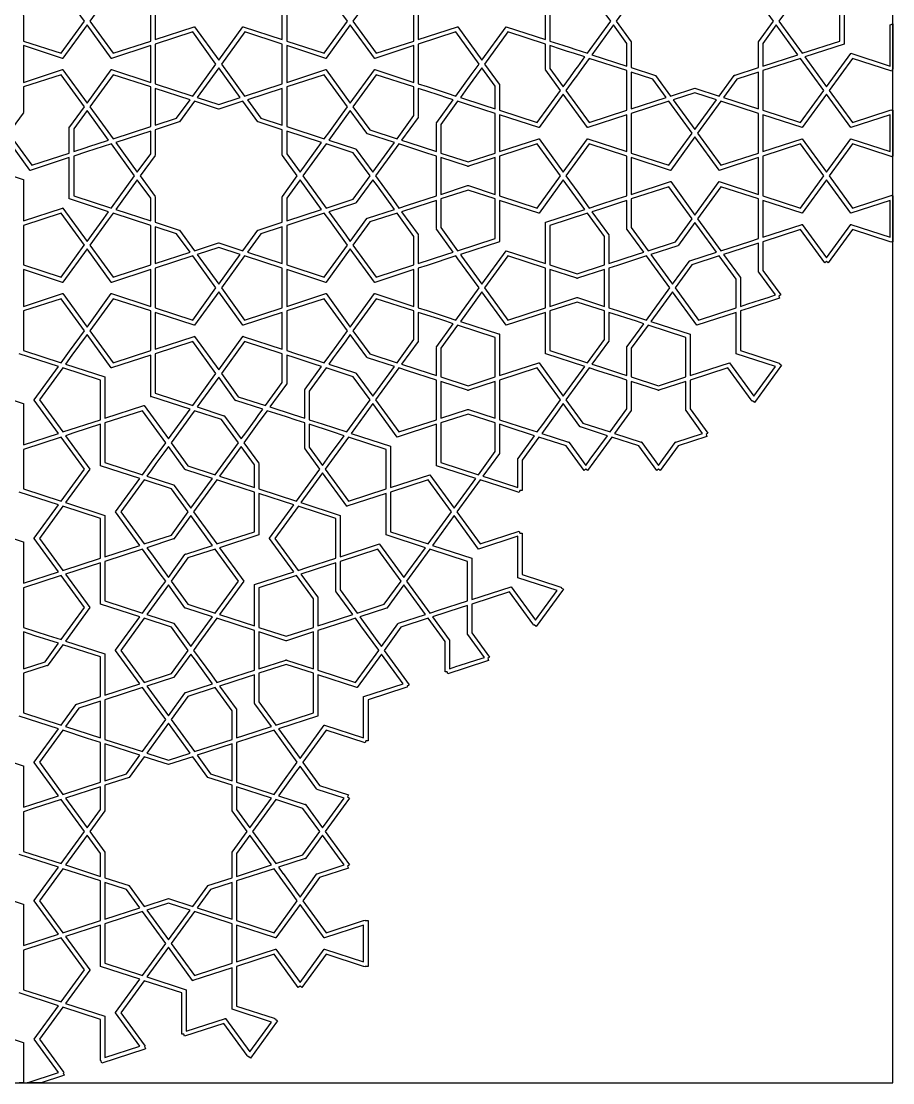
# Model space of a CAD drawing. Header units: millimetres. Extents: x -350 to 350, y -350 to 350.
# Drawn here: x 50.6 to 350, y -350 to 14.7 of the extents above; entities that cross this region are included whole.
import ezdxf

# ---------------------------------------------------------------- set-up
doc = ezdxf.new("R2010")
doc.units = ezdxf.units.MM
for name, color, linetype, true_color in [('canvas_boundary', 7, 'Continuous', 0x505050), ('strapwork_inner', 7, 'Continuous', 0xff8000), ('strapwork_outer', 7, 'Continuous', 0xff0000)]:
    doc.layers.add(name, color=color, linetype=linetype, true_color=true_color)

msp = doc.modelspace()

# ---------------------------------------------------------------- linework, layer by layer
at = {"layer": 'canvas_boundary'}
msp.add_lwpolyline([(-350, -350), (350, -350), (350, 350), (-350, 350)], close=True, dxfattribs=at)
at = {"layer": 'strapwork_inner', "true_color": 0xff8000}
for points in [[(51.19, 16.85), (51.31, 16.85), (51.31, 16.67), (51.42, 16.53), (51.31, 16.46), (51.31, 7.9), (51.31, 7.9), (51.31, 7.89), (64.25, 3.69), (72.25, 14.69), (67.21, 21.62), (67.09, 21.62), (67.09, 21.8), (66.98, 21.94), (67.09, 22.01), (67.09, 30.58), (54.15, 34.78), (46.15, 23.78), (46.16, 23.77), (46.16, 23.77)], [(95.04, 7.89), (95.04, 7.9), (95.04, 7.9), (95.04, 21.5), (82.1, 25.7), (79.37, 21.94), (74.1, 14.69), (82.1, 3.69)], [(141.76, 21.5), (141.76, 21.49), (141.76, 7.89), (154.7, 3.69), (162.7, 14.69), (154.7, 25.7)], [(185.49, 21.49), (185.49, 21.5), (172.55, 25.7), (164.55, 14.69), (172.55, 3.69), (185.49, 7.89), (185.49, 7.9)], [(239.14, 5.64), (240.73, 5.12), (245.15, 3.69), (253.15, 14.69), (245.15, 25.7), (235.21, 22.47), (232.21, 21.5), (232.21, 7.89), (236.64, 6.45)], [(318.9, 3.69), (331.84, 7.89), (331.84, 21.5), (327.34, 22.96), (318.9, 25.7), (310.91, 14.69), (318.9, 3.7)], [(64.79, 1.93), (51.31, 6.31), (51.31, -6.31), (64.79, -1.94), (64.82, -1.92), (64.82, -1.92), (64.84, -1.92), (64.85, -1.95), (73.18, -13.42), (81.51, -1.95), (81.52, -1.92), (81.53, -1.92), (81.53, -1.92), (81.56, -1.93), (95.04, -6.31), (95.04, 6.31), (81.56, 1.93), (81.53, 1.92), (81.53, 1.92), (81.52, 1.92), (81.51, 1.95), (73.18, 13.42), (64.84, 1.95), (64.83, 1.92), (64.82, 1.92), (64.82, 1.92)], [(109.48, 11.01), (96.54, 6.8), (96.54, 6.79), (96.54, 6.79), (96.54, -6.8), (109.48, -11.01), (117.47, 0)], [(127.32, -11.01), (140.26, -6.8), (140.26, 6.8), (127.33, 11.01), (119.33, 0)], [(163.63, 13.42), (155.3, 1.95), (155.29, 1.92), (155.28, 1.92), (155.27, 1.92), (155.24, 1.93), (141.76, 6.31), (141.76, -6.32), (155.24, -1.93), (155.27, -1.92), (155.28, -1.92), (155.29, -1.92), (155.29, -1.95), (163.63, -13.42), (171.96, -1.95), (171.97, -1.92), (171.98, -1.93), (171.98, -1.92), (172.01, -1.94), (185.49, -6.32), (185.49, 6.31), (172.01, 1.93), (171.98, 1.92), (171.98, 1.92), (171.97, 1.92), (171.96, 1.95)], [(186.99, -6.8), (189.98, -7.78), (194.79, -9.34), (196.93, -10.03), (199.93, -11.01), (205.19, -3.76), (207.92, 0), (199.93, 11.01), (186.99, 6.8), (186.99, 6.79)], [(230.71, -2.15), (230.71, -1.98), (230.61, -1.84), (230.71, -1.76), (230.71, 6.79), (230.71, 6.8), (217.78, 11.01), (209.78, 0), (214.81, -6.93), (214.94, -6.93), (214.94, -7.1), (215.04, -7.25), (214.94, -7.32), (214.94, -15.89), (227.88, -20.09), (235.88, -9.08), (230.84, -2.15)], [(246.65, 3.2), (258.67, -0.7), (258.67, 7.1), (254.08, 13.42)], [(305.39, 7.1), (305.39, -0.7), (317.4, 3.2), (309.98, 13.42)], [(236.17, 5.03), (232.21, 6.31), (232.21, -1.49), (236.8, -7.81), (239.25, -4.44), (241.16, -1.82), (241.78, -0.96), (244.23, 2.41), (240.27, 3.7), (238.27, 4.35)], [(245.73, -20.09), (258.67, -15.89), (258.67, -2.28), (245.73, 1.92), (242.99, -1.84), (241.32, -4.14), (240.46, -5.32), (237.73, -9.08)], [(326.33, -9.08), (318.33, 1.92), (305.39, -2.28), (305.39, -15.89), (318.33, -20.09)], [(125.82, -11.49), (118.4, -1.28), (110.98, -11.49), (118.4, -13.91)], [(213.44, -7.59), (208.85, -1.28), (203.87, -8.13), (201.43, -11.49), (209.48, -14.11), (213.44, -15.4)], [(260.17, -15.4), (272.18, -11.49), (267.59, -5.18), (260.17, -2.77)], [(296.47, -5.18), (291.88, -11.49), (303.89, -15.4), (303.89, -2.77)], [(51.31, -16.67), (51.31, -16.85), (51.19, -16.85), (46.16, -23.77), (46.16, -23.77), (46.15, -23.78), (54.15, -34.78), (67.09, -30.58), (67.09, -22.01), (66.98, -21.94), (67.09, -21.8), (67.09, -21.62), (67.21, -21.62), (72.25, -14.69), (64.25, -3.69), (51.31, -7.89), (51.31, -16.46), (51.42, -16.53)], [(95.04, -21.5), (95.04, -7.89), (82.1, -3.69), (74.1, -14.69), (79.37, -21.94), (82.1, -25.7)], [(156.55, -23.15), (156.55, -23.15), (156.77, -22.86), (160.85, -17.24), (160.85, -17.24), (162.7, -14.69), (154.7, -3.69), (141.76, -7.89), (141.76, -7.9), (141.76, -7.9), (141.76, -21.5), (154.7, -25.7)], [(185.49, -7.9), (185.49, -7.89), (172.55, -3.69), (164.55, -14.69), (170.34, -22.66), (179.7, -25.7), (185.49, -17.74)], [(96.54, -8.38), (96.54, -21.01), (103.96, -18.6), (108.55, -12.28)], [(128.25, -12.28), (132.84, -18.6), (140.26, -21.01), (140.26, -8.38)], [(193.21, -20.12), (193.3, -20.12), (199, -12.28), (196.47, -11.46), (194.55, -10.84), (189.52, -9.2), (186.99, -8.38), (186.99, -18.07), (187.06, -18.12), (186.99, -18.22), (186.99, -18.35), (186.9, -18.35), (181.2, -26.19), (183.73, -27.01), (183.73, -27.01), (193.21, -30.09), (193.21, -20.4), (193.14, -20.35), (193.21, -20.25)], [(245.13, -21.83), (236.8, -10.36), (228.47, -21.83), (228.46, -21.86), (228.45, -21.85), (228.45, -21.86), (228.42, -21.84), (214.94, -17.46), (214.94, -30.09), (228.42, -25.71), (228.45, -25.69), (228.45, -25.7), (228.46, -25.7), (228.47, -25.73), (236.8, -37.19), (245.13, -25.73), (245.14, -25.7), (245.15, -25.7), (245.16, -25.69), (245.18, -25.71), (258.67, -30.09), (258.67, -27.06), (258.67, -17.46), (245.19, -21.84), (245.16, -21.86), (245.15, -21.85), (245.14, -21.86)], [(282.03, -9.87), (274.6, -12.28), (282.03, -22.5), (289.45, -12.28)], [(335.59, -25.7), (335.6, -25.7), (335.61, -25.69), (335.64, -25.71), (349.12, -30.09), (349.12, -17.46), (335.64, -21.84), (335.61, -21.86), (335.6, -21.85), (335.59, -21.86), (335.58, -21.83), (327.25, -10.36), (318.92, -21.83), (318.91, -21.86), (318.9, -21.85), (318.9, -21.86), (318.87, -21.84), (305.39, -17.46), (305.39, -30.09), (318.87, -25.71), (318.9, -25.69), (318.9, -25.7), (318.91, -25.7), (318.92, -25.73), (327.25, -37.2), (335.58, -25.73)], [(104.9, -19.86), (104.85, -19.82), (104.87, -19.88), (96.54, -22.59), (96.54, -31.35), (96.48, -31.35), (96.53, -31.38), (91.38, -38.47), (96.53, -45.56), (96.48, -45.59), (96.54, -45.59), (96.54, -54.35), (104.87, -57.06), (104.85, -57.12), (104.9, -57.08), (110.05, -64.17), (118.38, -61.46), (118.4, -61.52), (118.42, -61.46), (126.75, -64.17), (131.9, -57.08), (131.95, -57.12), (131.93, -57.06), (140.26, -54.35), (140.26, -45.59), (140.33, -45.59), (140.28, -45.56), (145.42, -38.47), (140.28, -31.38), (140.32, -31.35), (140.26, -31.35), (140.26, -22.59), (131.93, -19.88), (131.95, -19.82), (131.9, -19.86), (126.75, -12.77), (118.42, -15.48), (118.4, -15.42), (118.38, -15.48), (110.05, -12.77)], [(213.44, -30.58), (213.44, -16.97), (204.92, -14.21), (200.5, -12.77), (194.71, -20.73), (194.71, -30.58), (204.08, -33.62)], [(260.17, -16.97), (260.17, -27.06), (260.17, -30.58), (273.1, -34.78), (281.1, -23.78), (273.1, -12.77)], [(290.95, -34.78), (303.89, -30.58), (303.89, -30.57), (303.89, -30.57), (303.89, -16.97), (290.95, -12.77), (282.96, -23.78)], [(73.18, -15.97), (68.59, -22.29), (68.59, -30.09), (72.55, -28.8), (74.19, -28.27), (76.64, -27.47), (80.6, -26.19), (75.62, -19.34)], [(163.63, -15.97), (157.98, -23.74), (156.2, -26.19), (165.42, -29.18), (165.49, -29.13), (165.57, -29.23), (165.68, -29.27), (165.65, -29.35), (171.35, -37.19), (177.21, -29.13), (177.21, -29.13), (178.78, -26.98), (169.56, -23.98), (169.48, -24.04), (169.41, -23.94), (169.3, -23.9), (169.32, -23.81)], [(90.45, -37.19), (95.04, -30.88), (95.04, -23.07), (83.03, -26.98)], [(141.76, -23.07), (141.76, -30.88), (146.35, -37.19), (153.78, -26.98)], [(273.69, -40.39), (273.7, -40.42), (282.03, -51.89), (290.36, -40.42), (290.37, -40.39), (290.38, -40.4), (290.38, -40.39), (290.41, -40.41), (303.89, -44.79), (303.89, -32.16), (290.41, -36.54), (290.39, -36.56), (290.38, -36.55), (290.37, -36.55), (290.36, -36.52), (282.03, -25.05), (273.7, -36.52), (273.69, -36.55), (273.68, -36.55), (273.67, -36.56), (273.65, -36.54), (260.17, -32.16), (260.17, -35.19), (260.17, -44.79), (273.64, -40.41), (273.67, -40.39), (273.68, -40.4)], [(81.53, -49.47), (89.52, -38.47), (81.53, -27.46), (73.01, -30.23), (68.59, -31.67), (68.59, -45.27), (81.53, -49.48)], [(164.64, -46.44), (170.42, -38.47), (164.64, -30.51), (155.28, -27.46), (147.28, -38.47), (155.28, -49.48)], [(193.21, -45.27), (193.21, -42.12), (193.21, -42.12), (193.21, -35.19), (193.21, -34.82), (193.21, -34.82), (193.21, -31.67), (190.22, -30.7), (190.22, -30.7), (180.28, -27.46), (174.13, -35.92), (174.13, -35.92), (172.28, -38.47), (178.42, -46.93), (180.28, -49.48), (183.27, -48.5)], [(227.88, -49.48), (235.88, -38.47), (227.88, -27.46), (214.94, -31.67), (214.94, -31.68), (214.94, -31.68), (214.94, -42.12), (214.94, -42.12), (214.94, -45.27)], [(248.72, -48.5), (255.67, -46.25), (258.66, -45.27), (258.67, -35.19), (258.67, -31.67), (245.73, -27.46), (237.73, -38.47), (241.8, -44.08), (245.73, -49.48)], [(305.39, -31.68), (305.39, -31.68), (305.39, -45.27), (318.33, -49.48), (326.33, -38.47), (318.33, -27.46), (305.39, -31.67)], [(203.93, -35.15), (194.71, -32.16), (194.71, -35.19), (194.71, -44.79), (203.93, -41.79), (203.96, -41.71), (204.08, -41.74), (204.19, -41.71), (204.22, -41.79), (213.44, -44.79), (213.44, -34.82), (213.44, -34.82), (213.44, -32.16), (204.22, -35.15), (204.19, -35.24), (204.08, -35.2), (203.96, -35.24)], [(90.45, -39.75), (83.03, -49.96), (95.04, -53.87), (95.04, -46.06)], [(146.35, -39.75), (141.76, -46.06), (141.76, -53.87), (153.78, -49.96)], [(165.49, -47.81), (165.42, -47.76), (156.2, -50.75), (162.06, -58.82), (163.63, -60.97), (169.32, -53.13), (169.3, -53.04), (169.41, -53.01), (169.49, -52.91), (169.56, -52.96), (178.78, -49.96), (172.92, -41.9), (171.35, -39.75), (165.65, -47.59), (165.68, -47.67), (165.57, -47.71)], [(217.19, -64.17), (217.2, -64.17), (217.21, -64.16), (217.23, -64.18), (230.71, -68.56), (230.71, -54.39), (230.7, -54.36), (230.71, -54.35), (230.71, -54.34), (230.75, -54.34), (244.23, -49.96), (236.8, -39.75), (228.47, -51.21), (228.46, -51.24), (228.45, -51.24), (228.45, -51.25), (228.42, -51.23), (214.94, -46.85), (214.94, -61.02), (214.95, -61.05), (214.94, -61.06), (214.94, -61.07), (214.91, -61.07), (201.43, -65.45), (201.83, -66.01), (208.85, -75.67), (217.18, -64.2)], [(335.61, -55.08), (335.64, -55.1), (349.12, -59.48), (349.12, -46.85), (335.64, -51.23), (335.61, -51.25), (335.6, -51.24), (335.59, -51.24), (335.59, -51.22), (327.25, -39.75), (318.92, -51.21), (318.91, -51.24), (318.9, -51.24), (318.9, -51.25), (318.87, -51.23), (305.39, -46.85), (305.39, -59.48), (318.87, -55.1), (318.9, -55.08), (318.9, -55.09), (318.91, -55.09), (318.92, -55.12), (327.25, -66.58), (335.58, -55.12), (335.59, -55.09), (335.6, -55.09)], [(200.5, -64.17), (213.44, -59.97), (213.44, -46.36), (204.08, -43.32), (194.71, -46.36), (194.71, -56.21), (200.49, -64.16)], [(281.1, -53.17), (273.1, -42.16), (260.17, -46.36), (260.17, -56.21), (265.95, -64.17), (275.31, -61.13)], [(290.95, -64.17), (300.89, -60.94), (303.89, -59.97), (303.89, -46.36), (290.95, -42.16), (282.95, -53.17), (289.1, -61.62)], [(193.3, -56.82), (193.21, -56.82), (193.21, -56.69), (193.14, -56.6), (193.21, -56.54), (193.21, -46.85), (190.68, -47.67), (181.2, -50.75), (186.9, -58.59), (186.99, -58.59), (186.99, -58.72), (187.06, -58.82), (186.99, -58.87), (186.99, -68.56), (196.47, -65.48), (199, -64.66)], [(252.44, -58.72), (252.51, -58.82), (252.44, -58.87), (252.44, -68.56), (261.92, -65.48), (264.45, -64.66), (258.75, -56.82), (258.67, -56.82), (258.67, -56.69), (258.59, -56.6), (258.67, -56.54), (258.67, -46.85), (256.13, -47.67), (249.19, -49.93), (246.65, -50.75), (252.35, -58.59), (252.44, -58.59)], [(51.31, -69.05), (64.25, -73.25), (72.24, -62.26), (72.25, -62.25), (64.25, -51.24), (51.31, -55.44), (51.31, -64.4), (51.31, -69.04)], [(95.04, -55.44), (82.1, -51.24), (80.39, -53.59), (74.1, -62.25), (82.1, -73.25), (95.04, -69.05)], [(141.76, -69.05), (154.7, -73.25), (162.7, -62.25), (156.55, -53.79), (154.7, -51.24), (141.76, -55.44), (141.76, -69.04)], [(185.49, -59.21), (179.7, -51.24), (170.34, -54.28), (164.55, -62.25), (172.55, -73.25), (185.49, -69.05), (185.49, -69.04)], [(250.94, -59.21), (245.16, -51.25), (245.15, -51.24), (232.21, -55.44), (232.21, -69.05), (241.58, -72.09), (250.94, -69.05)], [(280, -67.82), (279.97, -67.74), (280.09, -67.7), (280.16, -67.6), (280.23, -67.65), (289.45, -64.66), (283.59, -56.6), (282.03, -54.44), (276.33, -62.28), (276.36, -62.37), (276.24, -62.41), (276.17, -62.51), (276.1, -62.45), (266.88, -65.45), (272.74, -73.51), (274.3, -75.67)], [(108.55, -64.66), (103.96, -58.34), (96.54, -55.93), (96.54, -68.56)], [(140.26, -68.56), (140.26, -55.93), (132.84, -58.34), (128.25, -64.66)], [(309.68, -79.35), (303.98, -71.51), (303.89, -71.51), (303.89, -71.39), (303.82, -71.29), (303.89, -71.24), (303.89, -61.54), (294.41, -64.63), (291.88, -65.45), (297.58, -73.29), (297.67, -73.29), (297.67, -73.41), (297.74, -73.51), (297.67, -73.56), (297.67, -83.26), (300.2, -82.43), (304.56, -81.02), (307.14, -80.18)], [(64.79, -75.01), (51.31, -70.63), (51.31, -76.66), (51.31, -83.26), (64.79, -78.88), (64.82, -78.86), (64.82, -78.87), (64.83, -78.86), (64.84, -78.89), (73.18, -90.36), (81.51, -78.89), (81.52, -78.86), (81.53, -78.87), (81.53, -78.86), (81.56, -78.88), (95.04, -83.26), (95.04, -70.63), (81.56, -75.01), (81.53, -75.03), (81.53, -75.02), (81.52, -75.02), (81.51, -74.99), (73.18, -63.52), (64.84, -74.99), (64.83, -75.02), (64.82, -75.02), (64.82, -75.03)], [(118.4, -75.67), (125.82, -65.45), (118.4, -63.04), (110.98, -65.45)], [(155.27, -78.86), (155.28, -78.87), (155.29, -78.86), (155.3, -78.89), (163.63, -90.36), (171.96, -78.89), (171.97, -78.86), (171.98, -78.87), (171.98, -78.86), (172.01, -78.88), (185.49, -83.26), (185.49, -70.63), (172.01, -75.01), (171.98, -75.03), (171.98, -75.02), (171.97, -75.02), (171.96, -74.99), (163.63, -63.52), (155.3, -74.99), (155.29, -75.02), (155.28, -75.02), (155.27, -75.03), (155.24, -75.01), (141.76, -70.63), (141.76, -83.26), (155.24, -78.88)], [(109.48, -87.95), (117.47, -76.94), (109.48, -65.94), (96.54, -70.14), (96.54, -83.74)], [(127.32, -65.94), (119.33, -76.94), (127.32, -87.95), (140.26, -83.74), (140.26, -83.73), (140.26, -70.14)], [(186.99, -70.14), (186.99, -83.74), (189.98, -84.72), (196.93, -86.97), (199.93, -87.95), (207.92, -76.94), (200.62, -66.89), (199.93, -65.94), (189.98, -69.17)], [(230.71, -83.74), (230.71, -80.59), (230.71, -73.29), (230.71, -70.14), (217.78, -65.94), (209.78, -76.93), (209.78, -76.94), (209.78, -76.95), (217.78, -87.95)], [(273.38, -76.94), (267.23, -68.48), (265.38, -65.94), (255.44, -69.17), (252.44, -70.14), (252.44, -73.29), (252.44, -83.74), (255.44, -84.72), (265.38, -87.95)], [(275.23, -76.94), (283.23, -87.95), (296.17, -83.74), (296.17, -73.9), (290.38, -65.94), (281.02, -68.98), (275.24, -76.93)], [(241.69, -80.18), (241.72, -80.26), (250.94, -83.26), (250.94, -80.59), (250.94, -70.63), (241.72, -73.62), (241.69, -73.71), (241.58, -73.67), (241.46, -73.71), (241.43, -73.62), (232.21, -70.63), (232.21, -73.29), (232.21, -80.59), (232.21, -83.26), (241.43, -80.26), (241.46, -80.18), (241.58, -80.21)], [(96.54, -85.32), (96.54, -97.95), (110.02, -93.57), (110.04, -93.55), (110.05, -93.56), (110.06, -93.56), (110.07, -93.59), (118.4, -105.06), (126.73, -93.59), (126.74, -93.56), (126.75, -93.56), (126.76, -93.55), (126.78, -93.57), (140.26, -97.95), (140.26, -85.32), (126.78, -89.7), (126.76, -89.72), (126.75, -89.71), (126.74, -89.71), (126.73, -89.68), (118.4, -78.22), (110.07, -89.68), (110.06, -89.71), (110.05, -89.71), (110.04, -89.72), (110.02, -89.7)], [(214.94, -92.83), (214.95, -92.83), (214.94, -92.86), (214.94, -107.03), (228.42, -102.65), (228.45, -102.63), (228.45, -102.64), (228.46, -102.64), (228.47, -102.67), (236.8, -114.14), (244.23, -103.92), (230.75, -99.54), (230.71, -99.54), (230.71, -99.53), (230.7, -99.53), (230.71, -99.49), (230.71, -85.32), (217.23, -89.7), (217.21, -89.72), (217.2, -89.71), (217.19, -89.71), (217.18, -89.68), (208.85, -78.22), (201.43, -88.44), (214.91, -92.82), (214.94, -92.82)], [(293.9, -102.63), (293.9, -102.64), (293.91, -102.64), (293.92, -102.67), (302.25, -114.14), (309.68, -103.92), (296.2, -99.54), (296.17, -99.54), (296.17, -99.53), (296.16, -99.53), (296.17, -99.49), (296.17, -85.32), (282.69, -89.7), (282.66, -89.72), (282.65, -89.71), (282.64, -89.71), (282.63, -89.68), (274.3, -78.22), (266.88, -88.44), (280.36, -92.82), (280.39, -92.82), (280.39, -92.83), (280.4, -92.83), (280.39, -92.86), (280.39, -107.03), (293.87, -102.65)], [(64.25, -102.64), (67.13, -98.68), (72.25, -91.64), (64.25, -80.63), (51.31, -84.83), (51.31, -84.84), (51.31, -98.44)], [(95.04, -98.44), (95.04, -84.84), (95.04, -84.83), (82.1, -80.63), (74.11, -91.63), (74.1, -91.64), (82.1, -102.64)], [(144.76, -99.41), (151.71, -101.67), (154.7, -102.64), (158.18, -97.86), (162.7, -91.64), (154.7, -80.63), (141.76, -84.83), (141.76, -84.84), (141.76, -98.44)], [(185.49, -84.84), (185.49, -84.83), (172.55, -80.63), (164.55, -91.64), (170.34, -99.6), (179.7, -102.64), (185.49, -94.68)], [(250.94, -94.68), (250.94, -84.83), (241.58, -81.79), (232.21, -84.83), (232.21, -98.44), (245.15, -102.64), (245.16, -102.63)], [(193.14, -97.29), (193.21, -97.19), (193.21, -97.07), (193.3, -97.07), (199, -89.22), (196.47, -88.4), (194.34, -87.71), (189.52, -86.14), (186.99, -85.32), (186.99, -95.01), (187.06, -95.07), (186.99, -95.17), (186.99, -95.29), (186.9, -95.29), (181.2, -103.13), (190.68, -106.21), (193.21, -107.03), (193.21, -97.34)], [(252.35, -95.29), (246.65, -103.13), (249.19, -103.95), (256.13, -106.21), (258.67, -107.03), (258.67, -97.34), (258.59, -97.29), (258.67, -97.19), (258.67, -97.07), (258.75, -97.07), (264.45, -89.22), (261.92, -88.4), (252.44, -85.32), (252.44, -95.01), (252.51, -95.07), (252.44, -95.17), (252.44, -95.29)], [(204.08, -110.56), (213.44, -107.52), (213.44, -93.92), (200.5, -89.71), (200.49, -89.72), (194.71, -97.68), (194.71, -107.52)], [(260.17, -97.68), (260.17, -107.52), (269.53, -110.56), (278.89, -107.52), (278.89, -93.92), (265.95, -89.71)], [(81.51, -104.38), (73.18, -92.91), (67.97, -100.07), (65.75, -103.13), (79.23, -107.51), (79.26, -107.51), (79.26, -107.52), (79.27, -107.52), (79.26, -107.55), (79.26, -121.73), (92.74, -117.35), (92.77, -117.33), (92.78, -117.34), (92.79, -117.33), (92.8, -117.36), (101.13, -128.83), (108.55, -118.61), (95.07, -114.23), (95.04, -114.23), (95.04, -114.22), (95.03, -114.22), (95.04, -114.19), (95.04, -100.02), (81.56, -104.4), (81.53, -104.41), (81.53, -104.41), (81.52, -104.41)], [(163.63, -92.91), (162.06, -95.07), (158.77, -99.59), (157.77, -100.98), (156.2, -103.13), (165.42, -106.13), (165.49, -106.07), (165.57, -106.17), (165.68, -106.21), (165.65, -106.3), (171.35, -114.14), (172.92, -111.98), (178.78, -103.92), (169.56, -100.92), (169.49, -100.98), (169.41, -100.88), (169.3, -100.84), (169.32, -100.75)], [(96.54, -99.53), (96.54, -99.54), (96.54, -113.13), (109.48, -117.34), (115.62, -108.88), (117.47, -106.33), (109.48, -95.32)], [(127.32, -95.32), (119.33, -106.33), (125.11, -114.3), (134.48, -117.34), (140.26, -109.37), (140.26, -99.54), (140.26, -99.53)], [(141.76, -109.71), (141.84, -109.76), (141.76, -109.86), (141.76, -109.98), (141.67, -109.98), (135.98, -117.82), (144.05, -120.45), (147.99, -121.73), (147.99, -112.04), (147.92, -111.98), (147.99, -111.88), (147.99, -111.76), (148.08, -111.76), (153.78, -103.92), (151.24, -103.1), (144.3, -100.84), (141.76, -100.02)], [(64.82, -104.41), (64.82, -104.41), (56.83, -115.41), (64.82, -126.42), (64.83, -126.42), (77.76, -122.22), (77.76, -108.61)], [(149.49, -112.37), (149.49, -122.22), (153.91, -123.65), (162.43, -126.42), (170.42, -115.41), (164.64, -107.45), (155.28, -104.41)], [(193.21, -111.76), (193.21, -108.61), (183.27, -105.38), (180.28, -104.41), (178.42, -106.95), (172.28, -115.41), (180.28, -126.42), (193.21, -122.22)], [(214.94, -108.61), (214.94, -111.76), (214.94, -122.22), (224.88, -125.45), (227.88, -126.42), (229.73, -123.87), (235.87, -115.42), (235.88, -115.41), (227.88, -104.41)], [(252.88, -126.42), (258.67, -118.45), (258.67, -108.61), (255.67, -107.64), (248.72, -105.38), (245.73, -104.41), (237.73, -115.41), (243.52, -123.38)], [(120.34, -120.87), (120.46, -120.91), (120.43, -120.99), (126.13, -128.83), (127.69, -126.68), (131.01, -122.11), (131.99, -120.77), (133.55, -118.61), (124.33, -115.62), (124.26, -115.67), (124.19, -115.57), (124.07, -115.53), (124.1, -115.45), (118.4, -107.61), (112.54, -115.67), (110.98, -117.82), (120.19, -120.82), (120.27, -120.77)], [(203.93, -112.09), (194.71, -109.1), (194.71, -119.07), (194.71, -121.73), (203.93, -118.73), (203.96, -118.65), (204.08, -118.69), (204.19, -118.65), (204.22, -118.73), (213.44, -121.73), (213.44, -119.07), (213.44, -109.1), (204.22, -112.09), (204.19, -112.18), (204.08, -112.14), (203.96, -112.18)], [(278.82, -118.84), (278.89, -118.79), (278.89, -109.1), (269.67, -112.09), (269.64, -112.18), (269.53, -112.14), (269.41, -112.18), (269.38, -112.09), (260.17, -109.1), (260.17, -118.79), (260.24, -118.84), (260.17, -118.94), (260.17, -119.07), (260.08, -119.07), (254.38, -126.91), (263.6, -129.9), (263.67, -129.85), (263.74, -129.95), (263.86, -129.99), (263.83, -130.07), (269.53, -137.91), (275.22, -130.07), (275.2, -129.99), (275.31, -129.95), (275.39, -129.85), (275.46, -129.9), (284.68, -126.91), (278.98, -119.07), (278.89, -119.07), (278.89, -118.94)], [(177.45, -131.3), (177.44, -131.33), (177.44, -145.5), (190.92, -141.12), (190.95, -141.11), (190.95, -141.11), (190.96, -141.11), (190.97, -141.14), (199.3, -152.61), (206.73, -142.39), (193.25, -138.01), (193.21, -138.01), (193.21, -138), (193.2, -138), (193.21, -137.97), (193.21, -123.79), (179.73, -128.17), (179.71, -128.19), (179.7, -128.18), (179.69, -128.19), (179.68, -128.16), (171.35, -116.69), (163.93, -126.91), (177.41, -131.29), (177.44, -131.29), (177.44, -131.3)], [(251.95, -127.7), (242.73, -124.7), (242.66, -124.75), (242.59, -124.65), (242.47, -124.62), (242.5, -124.53), (236.8, -116.69), (235.24, -118.84), (229.38, -126.91), (238.6, -129.9), (238.67, -129.85), (238.74, -129.95), (238.86, -129.99), (238.83, -130.07), (244.53, -137.91), (246.09, -135.76)], [(95.36, -136.77), (100.19, -130.12), (100.2, -130.11), (92.2, -119.1), (79.27, -123.3), (79.26, -123.31), (79.26, -136.91), (92.2, -141.11)], [(117.2, -141.11), (119.94, -137.35), (125.2, -130.11), (119.41, -122.14), (110.05, -119.1), (109.61, -119.7), (102.05, -130.11), (107.84, -138.07)], [(138.05, -120.07), (135.05, -119.1), (132.22, -122.99), (127.05, -130.11), (132.09, -137.04), (132.21, -137.04), (132.21, -137.21), (132.32, -137.35), (132.21, -137.43), (132.21, -145.99), (145.15, -150.2), (153.15, -139.19), (148.12, -132.26), (147.99, -132.26), (147.99, -132.09), (147.89, -131.94), (147.99, -131.87), (147.99, -123.31), (144.99, -122.33), (141.73, -121.27)], [(207.66, -141.11), (213.44, -133.15), (213.44, -123.31), (204.08, -120.26), (194.71, -123.31), (194.71, -136.91), (207.65, -141.11)], [(82.92, -153.88), (82.92, -153.88), (82.94, -153.86), (91.28, -142.39), (77.8, -138.01), (77.76, -138.01), (77.76, -138), (77.75, -138), (77.76, -137.97), (77.76, -123.79), (68.68, -126.74), (65.75, -127.7), (74.08, -139.16), (74.11, -139.18), (74.1, -139.19), (74.11, -139.2), (74.08, -139.22), (65.75, -150.68), (79.23, -155.06), (79.26, -155.06), (79.26, -155.07), (79.27, -155.08), (79.26, -155.11), (79.26, -169.28), (91.28, -165.38), (82.94, -153.91), (82.92, -153.89)], [(161.5, -127.7), (157.54, -126.41), (149.49, -123.79), (149.49, -131.6), (154.08, -137.91), (156.52, -134.55)], [(214.94, -123.79), (214.94, -133.48), (215.01, -133.54), (214.94, -133.64), (214.94, -133.76), (214.85, -133.76), (209.15, -141.6), (211.69, -142.42), (221.17, -145.5), (221.17, -135.81), (221.09, -135.76), (221.17, -135.66), (221.17, -135.54), (221.25, -135.54), (226.95, -127.7), (217.47, -124.62)], [(64.25, -150.2), (72.25, -139.19), (64.25, -128.18), (64.24, -128.19), (51.31, -132.39), (51.31, -145.99)], [(155, -139.19), (163, -150.2), (175.94, -145.99), (175.94, -132.39), (163, -128.18), (162.99, -128.19), (160.27, -131.94), (155.01, -139.18)], [(107.06, -139.39), (106.99, -139.45), (106.91, -139.35), (106.8, -139.31), (106.82, -139.22), (101.13, -131.38), (99.56, -133.54), (96.84, -137.29), (95.27, -139.45), (93.7, -141.6), (102.92, -144.6), (102.99, -144.54), (103.07, -144.64), (103.18, -144.68), (103.15, -144.77), (108.85, -152.61), (114.71, -144.54), (116.28, -142.39)], [(130.71, -137.7), (126.13, -131.38), (123.68, -134.75), (118.7, -141.6), (126.76, -144.22), (130.71, -145.5)], [(162.41, -151.93), (154.08, -140.47), (146.65, -150.68), (160.13, -155.06), (160.17, -155.06), (160.17, -155.07), (160.18, -155.08), (160.17, -155.11), (160.17, -169.28), (173.64, -164.9), (173.67, -164.88), (173.68, -164.89), (173.69, -164.89), (173.7, -164.92), (182.03, -176.38), (183.75, -174.01), (189.45, -166.17), (175.97, -161.79), (175.94, -161.79), (175.94, -161.78), (175.93, -161.77), (175.94, -161.74), (175.94, -147.57), (162.46, -151.95), (162.43, -151.97), (162.43, -151.96), (162.42, -151.96)], [(92.78, -142.88), (84.78, -153.88), (92.78, -164.89), (102.14, -161.85), (107.92, -153.88), (102.14, -145.92)], [(130.71, -160.69), (130.71, -147.08), (130.7, -147.08), (122.2, -144.31), (117.78, -142.88), (111.63, -151.34), (109.78, -153.88), (111.63, -156.43), (117.78, -164.89)], [(177.44, -160.69), (190.38, -164.89), (198.38, -153.88), (190.38, -142.88), (177.44, -147.08)], [(127.03, -177.69), (118.7, -189.15), (130.71, -193.06), (130.71, -178.88), (130.7, -178.85), (130.71, -178.85), (130.71, -178.84), (130.75, -178.84), (144.23, -174.46), (135.9, -162.99), (135.87, -162.97), (135.88, -162.97), (135.87, -162.96), (135.9, -162.94), (144.23, -151.47), (132.21, -147.57), (132.21, -161.74), (132.22, -161.77), (132.21, -161.78), (132.21, -161.79), (132.18, -161.79), (118.7, -166.17), (127.03, -177.63), (127.06, -177.65), (127.05, -177.66), (127.06, -177.67)], [(64.82, -151.96), (56.83, -162.97), (64.82, -173.97), (64.83, -173.97), (77.76, -169.77), (77.76, -156.16)], [(137.73, -162.97), (145.73, -173.97), (148.72, -173), (158.67, -169.77), (158.67, -156.16), (145.74, -151.96), (145.73, -151.96), (145.72, -151.97)], [(108.85, -155.16), (103.15, -163), (103.18, -163.09), (103.07, -163.12), (102.99, -163.22), (102.92, -163.17), (93.7, -166.17), (95.27, -168.32), (101.13, -176.38), (106.82, -168.54), (106.8, -168.46), (106.91, -168.42), (106.99, -168.32), (107.06, -168.37), (116.28, -165.38), (114.71, -163.22)], [(207.63, -166.63), (199.3, -155.16), (191.88, -165.38), (205.36, -169.76), (205.39, -169.76), (205.39, -169.77), (205.4, -169.77), (205.39, -169.8), (205.39, -183.98), (218.87, -179.6), (218.9, -179.58), (218.9, -179.59), (218.91, -179.58), (218.92, -179.61), (227.25, -191.08), (234.68, -180.86), (221.2, -176.48), (221.17, -176.48), (221.17, -176.47), (221.16, -176.47), (221.17, -176.44), (221.17, -162.26), (207.69, -166.64), (207.66, -166.66), (207.65, -166.65), (207.64, -166.66)], [(98.35, -175.11), (92.2, -166.65), (79.26, -170.86), (79.26, -184.46), (92.2, -188.67), (98.35, -180.21), (100.2, -177.66)], [(107.84, -185.62), (117.19, -188.66), (117.2, -188.67), (125.2, -177.66), (117.2, -166.65), (107.84, -169.7), (102.05, -177.66)], [(181.09, -177.67), (181.1, -177.66), (173.1, -166.65), (160.17, -170.86), (160.17, -180.7), (165.95, -188.67), (175.31, -185.62)], [(182.95, -177.66), (189.1, -186.12), (190.95, -188.67), (193.95, -187.69), (203.89, -184.46), (203.89, -170.86), (190.95, -166.65), (190.95, -166.66)], [(79.27, -202.63), (79.26, -202.66), (79.26, -216.83), (91.28, -212.93), (82.94, -201.46), (82.92, -201.45), (82.92, -201.44), (82.92, -201.43), (82.94, -201.41), (91.28, -189.94), (77.8, -185.56), (77.76, -185.56), (77.76, -185.55), (77.75, -185.55), (77.76, -185.52), (77.76, -171.35), (65.75, -175.25), (74.08, -186.71), (74.11, -186.73), (74.1, -186.74), (74.11, -186.75), (74.08, -186.77), (65.75, -198.24), (79.23, -202.62), (79.26, -202.62), (79.26, -202.63)], [(158.67, -181.04), (158.67, -171.35), (156.13, -172.17), (146.65, -175.25), (152.35, -183.09), (152.44, -183.09), (152.44, -183.21), (152.51, -183.31), (152.44, -183.36), (152.44, -193.06), (154.97, -192.23), (164.45, -189.15), (158.75, -181.31), (158.67, -181.31), (158.67, -181.19), (158.59, -181.09)], [(51.31, -193.54), (59.83, -196.31), (64.25, -197.75), (72.25, -186.74), (64.25, -175.74), (64.24, -175.74), (51.31, -179.94), (51.31, -183.09)], [(141.58, -196.59), (150.94, -193.54), (150.94, -183.7), (145.15, -175.74), (132.21, -179.94), (132.21, -193.54)], [(106.99, -187), (106.91, -186.9), (106.8, -186.86), (106.82, -186.78), (101.13, -178.94), (95.27, -187), (93.7, -189.15), (102.92, -192.15), (102.99, -192.1), (103.07, -192.2), (103.18, -192.23), (103.15, -192.32), (108.85, -200.16), (114.71, -192.1), (116.28, -189.94), (107.06, -186.95)], [(166.88, -189.94), (172.74, -198.01), (174.3, -200.16), (180, -192.32), (179.97, -192.23), (180.09, -192.2), (180.16, -192.1), (180.23, -192.15), (189.45, -189.15), (183.59, -181.09), (182.03, -178.94), (176.33, -186.78), (176.36, -186.86), (176.24, -186.9), (176.17, -187), (176.1, -186.95)], [(203.89, -195.73), (203.89, -186.04), (201.36, -186.86), (191.88, -189.94), (197.58, -197.78), (197.67, -197.78), (197.67, -197.91), (197.74, -198.01), (197.67, -198.06), (197.67, -207.75), (200.2, -206.93), (201.03, -206.66), (207.14, -204.67), (209.68, -203.85), (203.98, -196.01), (203.89, -196.01), (203.89, -195.88), (203.82, -195.78)], [(107.92, -201.44), (102.14, -193.47), (92.78, -190.43), (84.78, -201.44), (92.78, -212.44), (92.79, -212.44), (102.14, -209.4)], [(120.77, -211.47), (130.71, -208.24), (130.71, -205.09), (130.71, -194.63), (117.78, -190.43), (111.63, -198.89), (109.78, -201.44), (115.92, -209.9), (117.78, -212.44)], [(165.38, -212.44), (173.38, -201.44), (173.37, -201.43), (167.23, -192.98), (165.38, -190.43), (162.38, -191.4), (152.44, -194.63), (152.44, -197.78), (152.44, -205.09), (152.44, -208.24)], [(58.74, -205.34), (63.32, -199.02), (55.27, -196.41), (51.31, -195.12), (51.31, -199.28), (51.31, -201.56), (51.31, -203.59), (51.31, -207.75)], [(141.58, -198.16), (141.46, -198.2), (141.43, -198.12), (132.21, -195.12), (132.21, -197.78), (132.21, -207.75), (141.43, -204.76), (141.46, -204.67), (141.58, -204.71), (141.69, -204.67), (141.72, -204.76), (150.94, -207.75), (150.94, -205.09), (150.94, -197.78), (150.94, -195.12), (141.72, -198.12), (141.69, -198.2)], [(51.31, -222.93), (64.25, -227.14), (69.29, -220.21), (69.25, -220.09), (69.41, -220.03), (69.52, -219.89), (69.62, -219.97), (77.75, -217.32), (77.76, -217.32), (77.76, -203.72), (64.82, -199.51), (59.79, -206.44), (59.83, -206.56), (59.66, -206.62), (59.56, -206.76), (59.46, -206.68), (51.31, -209.33)], [(106.8, -216.01), (106.91, -215.97), (106.99, -215.87), (107.06, -215.93), (116.28, -212.93), (110.42, -204.87), (108.85, -202.71), (103.15, -210.55), (103.18, -210.64), (103.07, -210.68), (102.99, -210.78), (102.92, -210.72), (93.7, -213.72), (95.27, -215.87), (101.13, -223.94), (106.82, -216.1)], [(152.44, -224.03), (152.41, -224.03), (138.93, -228.41), (146.35, -238.63), (154.68, -227.17), (154.69, -227.13), (154.7, -227.14), (154.71, -227.13), (154.73, -227.15), (168.21, -231.53), (168.21, -217.35), (168.2, -217.32), (168.21, -217.32), (168.21, -217.31), (168.25, -217.31), (181.73, -212.93), (174.3, -202.71), (165.97, -214.18), (165.96, -214.21), (165.95, -214.21), (165.95, -214.22), (165.92, -214.2), (152.44, -209.82), (152.44, -223.99), (152.45, -224.02), (152.44, -224.02)], [(132.21, -219.17), (138, -227.14), (150.94, -222.93), (150.94, -209.33), (141.58, -206.29), (132.21, -209.33)], [(124.49, -221.84), (124.49, -231.53), (127.02, -230.71), (136.5, -227.63), (130.8, -219.78), (130.71, -219.78), (130.71, -219.66), (130.64, -219.56), (130.71, -219.51), (130.71, -209.82), (128.18, -210.64), (118.7, -213.72), (124.4, -221.56), (124.49, -221.56), (124.49, -221.68), (124.56, -221.78)], [(79.26, -232.02), (92.2, -236.22), (100.2, -225.21), (95.99, -219.42), (92.2, -214.21), (79.26, -218.41), (79.26, -223.06), (79.26, -227.37)], [(122.99, -232.02), (122.99, -222.17), (117.2, -214.21), (107.84, -217.25), (102.05, -225.21), (110.05, -236.22)], [(77.76, -231.53), (77.76, -227.37), (77.76, -223.06), (77.76, -218.9), (70.34, -221.31), (65.75, -227.63), (69.71, -228.91)], [(77.76, -246.71), (77.76, -233.11), (73.34, -231.67), (64.82, -228.9), (56.83, -239.91), (64.82, -250.91)], [(101.13, -226.49), (93.7, -236.71), (101.13, -239.12), (108.55, -236.71)], [(139.28, -248.37), (145.42, -239.91), (137.43, -228.9), (134.43, -229.87), (124.49, -233.11), (124.49, -246.71), (137.43, -250.91)], [(79.26, -233.59), (79.26, -246.22), (86.69, -243.81), (91.28, -237.5)], [(110.98, -237.5), (115.57, -243.81), (122.99, -246.22), (122.99, -233.59)], [(79.2, -256.56), (79.25, -256.6), (74.1, -263.68), (79.25, -270.77), (79.2, -270.81), (79.26, -270.81), (79.26, -279.57), (87.6, -282.28), (87.58, -282.33), (87.63, -282.3), (92.78, -289.39), (101.11, -286.68), (101.13, -286.74), (101.15, -286.68), (109.48, -289.39), (114.63, -282.3), (114.68, -282.33), (114.66, -282.28), (122.99, -279.57), (122.99, -270.81), (123.05, -270.81), (123, -270.77), (128.15, -263.68), (123, -256.6), (123.05, -256.56), (122.99, -256.56), (122.99, -247.8), (114.66, -245.09), (114.68, -245.03), (114.63, -245.07), (109.48, -237.98), (101.15, -240.69), (101.13, -240.63), (101.11, -240.69), (92.78, -237.98), (87.63, -245.07), (87.58, -245.03), (87.6, -245.09), (79.26, -247.8), (79.26, -256.56)], [(148.15, -254.4), (148.22, -254.34), (148.29, -254.44), (148.41, -254.48), (148.38, -254.57), (154.08, -262.41), (155.64, -260.25), (161.5, -252.19), (152.28, -249.2), (152.21, -249.25), (152.14, -249.15), (152.02, -249.11), (152.05, -249.02), (146.35, -241.18), (144.79, -243.34), (138.93, -251.4)], [(77.76, -248.29), (65.75, -252.19), (73.18, -262.41), (77.76, -256.09)], [(129.08, -262.41), (136.5, -252.19), (124.49, -248.29), (124.49, -256.09)], [(64.25, -252.68), (54.66, -255.79), (51.31, -256.88), (51.31, -270.49), (64.25, -274.69), (72.25, -263.68)], [(138, -274.69), (147.36, -271.65), (153.15, -263.68), (147.36, -255.72), (138, -252.68), (130, -263.68)], [(77.76, -279.08), (77.76, -271.28), (73.18, -264.96), (65.75, -275.18)], [(136.5, -275.18), (129.08, -264.96), (124.49, -271.28), (124.49, -279.08)], [(148.22, -273.02), (148.15, -272.97), (138.93, -275.97), (140.49, -278.12), (140.51, -278.14), (144.79, -284.03), (146.35, -286.18), (152.05, -278.34), (152.02, -278.26), (152.14, -278.22), (152.21, -278.12), (152.28, -278.17), (161.5, -275.18), (159.26, -272.09), (154.08, -264.96), (148.38, -272.8), (148.41, -272.89), (148.29, -272.92)], [(64.82, -276.45), (56.83, -287.46), (64.82, -298.47), (64.84, -298.46), (64.84, -298.46), (77.76, -294.26), (77.76, -280.66)], [(137.43, -298.47), (145.42, -287.46), (143.57, -284.91), (139.55, -279.37), (139.28, -279), (137.43, -276.45), (124.49, -280.66), (124.49, -294.26)], [(86.69, -283.56), (79.26, -281.15), (79.26, -293.78), (91.28, -289.87)], [(110.98, -289.87), (122.99, -293.78), (122.99, -281.15), (115.57, -283.56)], [(92.2, -291.15), (79.26, -295.35), (79.26, -308.96), (92.2, -313.16), (100.2, -302.16)], [(108.55, -290.66), (101.13, -288.25), (93.7, -290.66), (101.13, -300.88)], [(122.99, -308.96), (122.99, -302.16), (122.99, -295.35), (110.05, -291.15), (102.06, -302.15), (102.05, -302.16), (110.05, -313.16)], [(138, -300.23), (137.99, -300.24), (137.97, -300.22), (124.49, -295.84), (124.49, -302.56), (124.49, -308.47), (137.97, -304.09), (137.99, -304.07), (138, -304.08), (138.01, -304.08), (138.02, -304.11), (146.35, -315.57), (154.68, -304.11), (154.69, -304.08), (154.7, -304.08), (154.71, -304.07), (154.73, -304.09), (168.21, -308.47), (168.21, -295.84), (154.73, -300.22), (154.71, -300.24), (154.7, -300.23), (154.69, -300.23), (154.68, -300.2), (146.35, -288.74), (138.02, -300.2), (138.01, -300.23)], [(82.92, -325.93), (82.92, -325.92), (82.94, -325.9), (91.28, -314.44), (77.8, -310.06), (77.76, -310.06), (77.76, -310.05), (77.75, -310.04), (77.76, -310.01), (77.76, -295.84), (65.75, -299.74), (74.08, -311.21), (74.11, -311.23), (74.1, -311.24), (74.11, -311.24), (74.08, -311.26), (65.75, -322.73), (79.23, -327.11), (79.26, -327.11), (79.26, -327.12), (79.27, -327.12), (79.26, -327.16), (79.26, -341.33), (91.28, -337.43), (82.94, -325.96), (82.92, -325.94)], [(64.25, -300.23), (64.24, -300.23), (64.24, -300.23), (51.31, -304.43), (51.31, -318.04), (64.25, -322.24), (72.25, -311.24)], [(109.46, -314.9), (101.13, -303.43), (93.7, -313.65), (107.18, -318.03), (107.21, -318.03), (107.21, -318.04), (107.22, -318.04), (107.21, -318.07), (107.21, -332.25), (120.69, -327.87), (120.72, -327.85), (120.73, -327.86), (120.74, -327.85), (120.75, -327.88), (129.08, -339.35), (136.5, -329.13), (123.02, -324.75), (122.99, -324.75), (122.99, -324.74), (122.98, -324.74), (122.99, -324.71), (122.99, -310.53), (109.51, -314.91), (109.48, -314.93), (109.48, -314.93), (109.47, -314.93)]]:
    msp.add_lwpolyline(points, close=True, dxfattribs=at)
for points in [[(96.54, 21.01), (96.54, 8.38), (110.02, 12.76), (110.04, 12.78), (110.05, 12.77), (110.06, 12.77), (110.07, 12.74), (118.4, 1.28), (126.73, 12.74), (126.74, 12.77), (126.75, 12.77), (126.76, 12.78), (126.79, 12.76), (140.26, 8.38), (140.26, 21.01)], [(186.99, 21.01), (186.99, 8.38), (200.47, 12.76), (200.49, 12.78), (200.5, 12.77), (200.51, 12.77), (200.52, 12.74), (208.85, 1.28), (217.18, 12.74), (217.19, 12.77), (217.2, 12.77), (217.21, 12.78), (217.23, 12.76), (230.71, 8.38), (230.71, 21.01)], [(260.15, 21.78), (255, 14.69), (260.15, 7.61), (260.1, 7.57), (260.17, 7.57), (260.17, -1.19), (268.5, -3.9), (268.48, -3.96), (268.53, -3.92), (273.68, -11.01), (282.01, -8.3), (282.03, -8.36), (282.05, -8.3), (290.38, -11.01), (295.53, -3.92), (295.58, -3.96), (295.56, -3.9), (303.89, -1.19), (303.89, 7.57), (303.95, 7.57), (303.9, 7.61), (309.05, 14.69), (303.9, 21.78)], [(37.8, -35.27), (51.28, -39.65), (51.31, -39.65), (51.31, -39.66), (51.32, -39.66), (51.31, -39.7), (51.31, -53.87), (64.79, -49.49), (64.82, -49.47), (64.82, -49.48), (64.83, -49.47), (64.84, -49.5), (73.18, -60.97), (78.93, -53.05), (80.6, -50.75), (67.12, -46.37), (67.09, -46.37), (67.09, -46.36), (67.08, -46.36), (67.09, -46.33), (67.09, -32.16), (53.61, -36.54), (53.58, -36.55), (53.58, -36.55), (53.57, -36.55), (53.56, -36.52), (45.23, -25.05)], [(37.8, -112.21), (51.28, -116.59), (51.31, -116.59), (51.31, -116.6), (51.32, -116.61), (51.31, -116.64), (51.31, -130.81), (63.32, -126.91), (54.99, -115.44), (54.97, -115.42), (54.97, -115.41), (54.97, -115.4), (54.99, -115.39), (63.32, -103.92), (49.84, -99.54)], [(37.8, -159.76), (51.28, -164.14), (51.31, -164.14), (51.31, -164.16), (51.32, -164.16), (51.31, -164.19), (51.31, -178.36), (63.32, -174.46), (54.99, -162.99), (54.97, -162.97), (54.97, -162.97), (54.97, -162.96), (54.99, -162.94), (63.32, -151.47), (49.84, -147.09)], [(37.8, -236.71), (51.28, -241.09), (51.31, -241.09), (51.31, -241.1), (51.32, -241.1), (51.31, -241.13), (51.31, -255.3), (54.19, -254.37), (63.32, -251.4), (54.99, -239.94), (54.97, -239.92), (54.97, -239.91), (54.97, -239.9), (54.99, -239.88), (63.32, -228.41), (49.84, -224.03)], [(37.8, -284.26), (51.28, -288.64), (51.31, -288.64), (51.31, -288.65), (51.32, -288.65), (51.31, -288.68), (51.31, -302.86), (63.32, -298.95), (54.99, -287.49), (54.97, -287.47), (54.97, -287.46), (54.97, -287.45), (54.99, -287.43), (63.32, -275.97), (49.84, -271.59)]]:
    msp.add_lwpolyline(points, dxfattribs=at)
at = {"layer": 'strapwork_outer', "true_color": 0xff0000}
for points in [[(333.34, 21.01), (333.34, 6.84), (333.35, 6.8), (333.34, 6.8), (333.34, 6.79), (333.31, 6.79), (319.83, 2.41), (327.25, -7.81), (335.58, 3.66), (335.59, 3.69), (335.6, 3.69), (335.61, 3.7), (335.64, 3.68), (349.12, -0.7), (349.12, 13.47), (349.11, 13.5), (349.12, 13.5), (349.12, 13.51), (349.15, 13.51), (350, 13.79), (350, -1.74), (349.87, -1.74), (349.63, -2.45), (336.18, 1.92), (328.18, -9.08), (328.19, -9.09), (336.18, -20.09), (349.12, -15.89), (349.12, -15.87), (349.15, -15.87), (349.63, -15.72), (349.69, -15.87), (350, -15.87), (350, -31.68), (349.69, -31.68), (349.63, -31.84), (349.15, -31.68), (349.12, -31.68), (349.12, -31.67), (336.18, -27.47), (328.18, -38.47), (336.18, -49.48), (349.12, -45.27), (349.12, -45.26), (349.15, -45.26), (349.63, -45.11), (349.69, -45.26), (350, -45.26), (350, -61.07), (349.69, -61.07), (349.63, -61.23), (349.15, -61.07), (349.12, -61.07), (349.12, -61.06), (336.18, -56.85), (327.86, -68.3), (327.25, -67.86), (326.65, -68.3), (318.33, -56.85), (305.39, -61.06), (305.39, -70.9), (311.5, -79.31), (310.89, -79.75), (311.12, -80.46), (300.66, -83.86), (297.67, -84.83), (297.67, -98.44), (310.6, -102.64), (310.61, -102.63), (310.64, -102.65), (311.12, -102.81), (311.07, -102.97), (311.82, -103.52), (302.86, -115.85), (302.53, -116.3), (301.78, -115.76), (301.65, -115.85), (301.35, -115.44), (301.32, -115.42), (301.33, -115.41), (293.33, -104.41), (280.39, -108.61), (280.39, -118.45), (286.5, -126.86), (285.89, -127.3), (286.12, -128.01), (276.24, -131.22), (270.13, -139.63), (269.53, -139.19), (268.92, -139.63), (262.81, -131.22), (253.45, -128.18), (251.6, -130.73), (245.13, -139.63), (244.53, -139.19), (243.92, -139.63), (237.81, -131.22), (228.45, -128.18), (222.67, -136.15), (222.67, -146.54), (221.92, -146.54), (221.68, -147.25), (218.17, -146.11), (208.23, -142.88), (200.23, -153.88), (208.23, -164.89), (221.68, -160.52), (221.92, -161.23), (222.67, -161.23), (222.67, -175.38), (235.6, -179.59), (235.61, -179.58), (235.64, -179.6), (236.12, -179.75), (236.07, -179.91), (236.82, -180.46), (236.5, -180.91), (227.53, -193.25), (226.78, -192.7), (226.65, -192.8), (226.35, -192.38), (226.32, -192.36), (226.33, -192.35), (218.33, -181.35), (205.39, -185.55), (205.39, -195.4), (211.5, -203.8), (210.89, -204.24), (211.12, -204.96), (203.11, -207.56), (197.15, -209.5), (196.92, -208.78), (196.17, -208.78), (196.17, -198.39), (190.38, -190.43), (181.02, -193.47), (175.23, -201.44), (183.87, -213.33), (183.12, -213.88), (183.17, -214.04), (182.69, -214.2), (182.66, -214.22), (182.65, -214.21), (169.71, -218.41), (169.71, -232.56), (168.96, -232.56), (168.73, -233.27), (155.28, -228.9), (147.28, -239.91), (147.28, -239.92), (153.07, -247.87), (162.95, -251.08), (162.71, -251.8), (163.32, -252.24), (161.15, -255.23), (155, -263.68), (156.86, -266.23), (163.32, -275.13), (162.71, -275.57), (162.95, -276.29), (153.07, -279.5), (147.28, -287.46), (155.28, -298.47), (168.21, -294.26), (168.21, -294.25), (168.25, -294.25), (168.73, -294.09), (168.78, -294.25), (169.71, -294.25), (169.71, -294.81), (169.71, -309.5), (169.71, -310.06), (168.78, -310.06), (168.73, -310.22), (168.25, -310.06), (168.21, -310.06), (168.21, -310.05), (155.28, -305.84), (146.96, -317.29), (146.35, -316.85), (145.74, -317.29), (137.43, -305.84), (124.49, -310.05), (124.49, -323.65), (137.43, -327.86), (137.43, -327.85), (137.46, -327.87), (137.95, -328.02), (137.89, -328.18), (138.65, -328.73), (138.32, -329.18), (129.36, -341.52), (128.6, -340.97), (128.47, -341.07), (128.17, -340.65), (128.14, -340.63), (128.15, -340.63), (120.15, -329.62), (106.7, -333.99), (106.46, -333.28), (105.71, -333.28), (105.71, -319.13), (92.78, -314.93), (92.77, -314.93), (92.77, -314.93), (84.78, -325.93), (92.78, -336.94), (92.79, -336.93), (92.8, -336.97), (93.1, -337.38), (92.96, -337.48), (93.25, -338.36), (92.72, -338.53), (78.22, -343.25), (77.93, -342.36), (77.76, -342.36), (77.76, -341.85), (77.75, -341.82), (77.76, -341.82), (77.76, -328.21), (64.82, -324.01), (56.83, -335.01), (64.82, -346.02), (64.84, -346.02), (64.85, -346.05), (65.15, -346.46), (65.01, -346.56), (65.3, -347.44), (64.77, -347.61), (64.77, -347.61), (57.43, -350), (52.57, -350), (63.32, -346.51), (54.99, -335.04), (54.97, -335.02), (54.97, -335.01), (54.97, -335), (54.99, -334.99), (63.32, -323.52), (49.85, -319.14)], [(37.8, -331.81), (51.28, -336.19), (51.31, -336.19), (51.31, -336.2), (51.32, -336.21), (51.31, -336.24), (51.31, -350), (49.81, -350)]]:
    msp.add_lwpolyline(points, dxfattribs=at)

doc.saveas('drawing.dxf')
